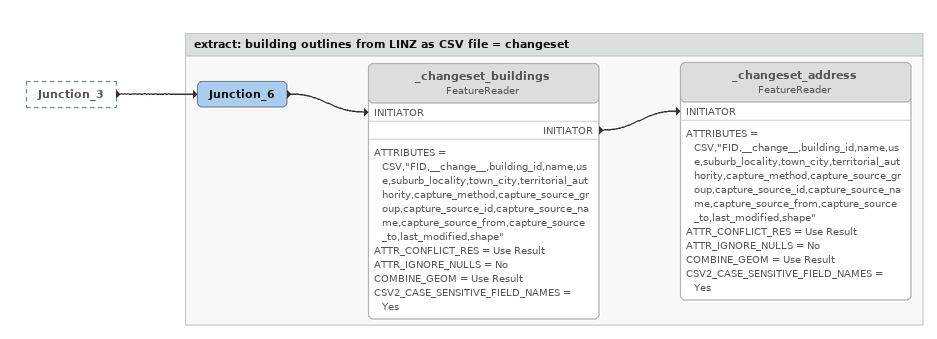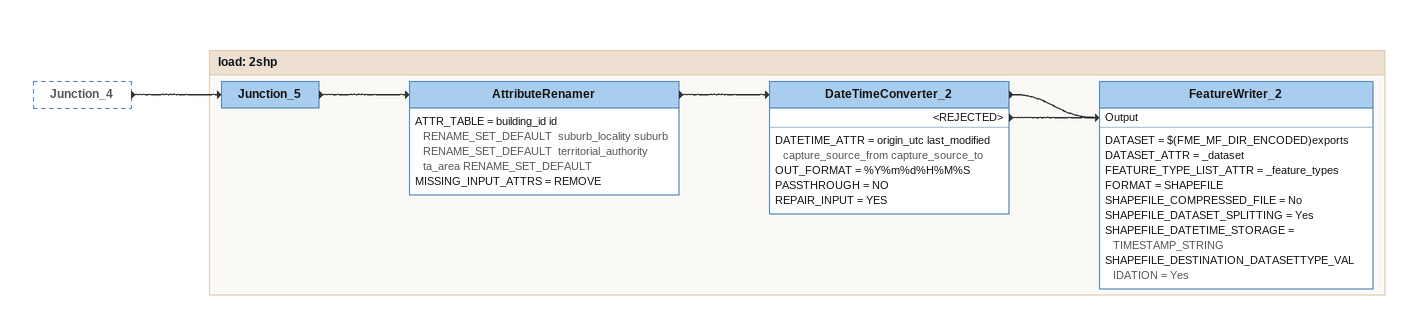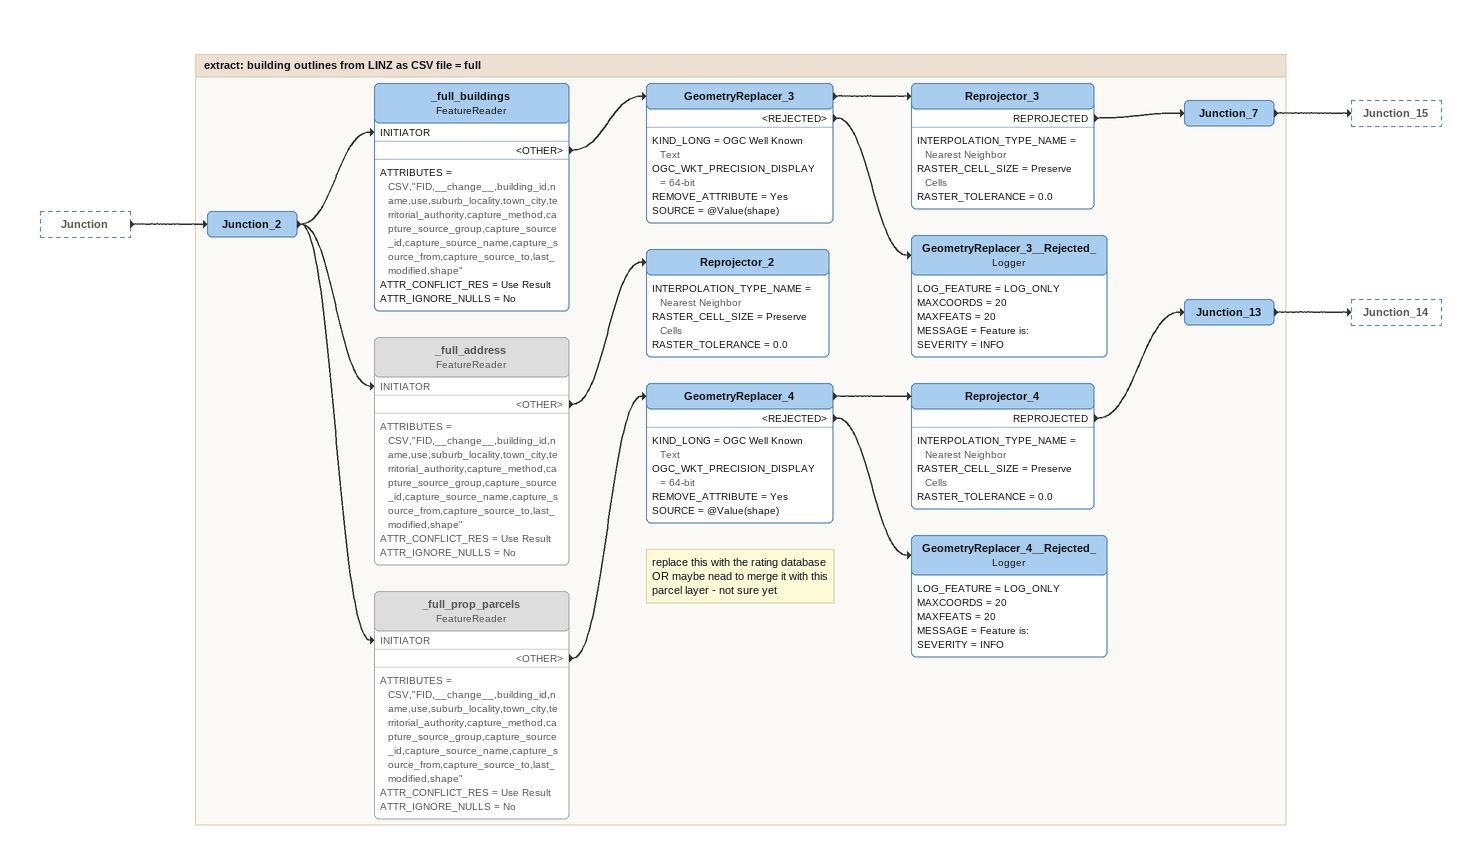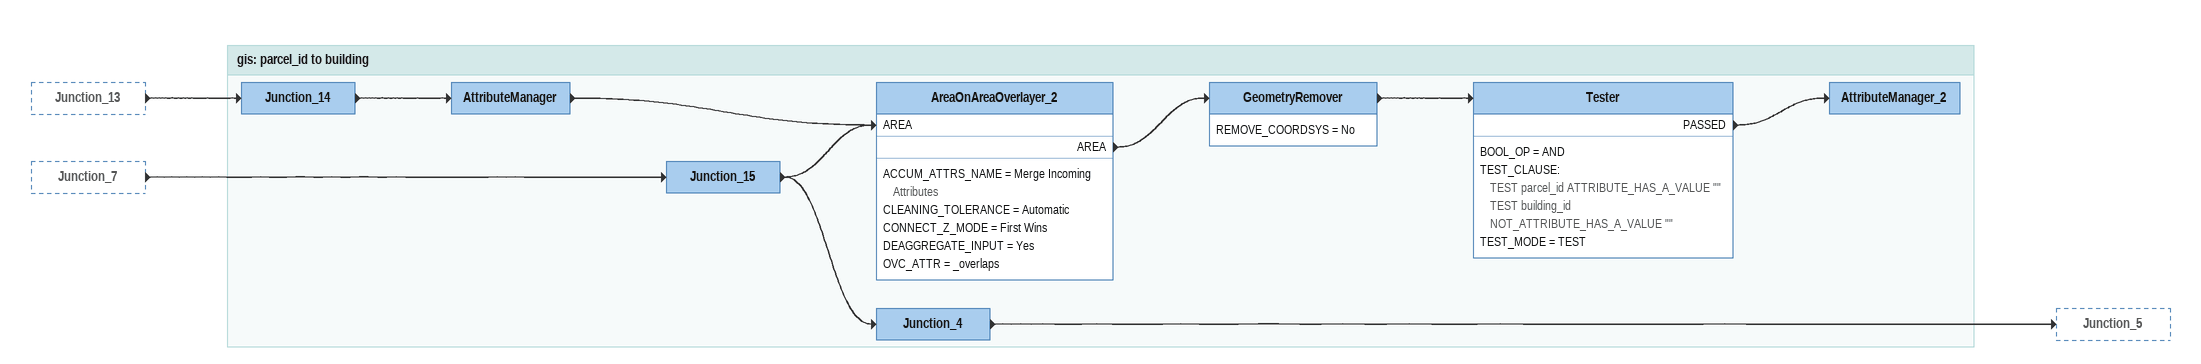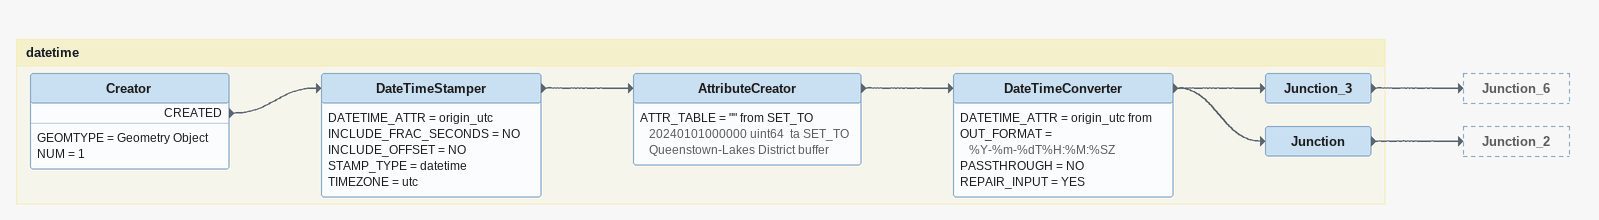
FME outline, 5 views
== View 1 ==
Junction_3 [outside]
    -> Junction_6

Bookmark: extract: building outlines from LINZ as CSV file = changeset
Junction_6
    -> _changeset_buildings [INITIATOR]
_changeset_buildings: FeatureReader [off]
    ATTRIBUTES = CSV,"FID,__change__,building_id,name,use,suburb_locality,town_city,territorial_authority,capture_method,capture_source_group,capture_source_id,capture_source_name,capture_source_from,capture_source_to,last_modified,shape"
    ATTR_CONFLICT_RES = Use Result
    ATTR_IGNORE_NULLS = No
    COMBINE_GEOM = Use Result
    CSV2_CASE_SENSITIVE_FIELD_NAMES = Yes
    INITIATOR -> _changeset_address [INITIATOR]
_changeset_address: FeatureReader [off]
    ATTRIBUTES = CSV,"FID,__change__,building_id,name,use,suburb_locality,town_city,territorial_authority,capture_method,capture_source_group,capture_source_id,capture_source_name,capture_source_from,capture_source_to,last_modified,shape"
    ATTR_CONFLICT_RES = Use Result
    ATTR_IGNORE_NULLS = No
    COMBINE_GEOM = Use Result
    CSV2_CASE_SENSITIVE_FIELD_NAMES = Yes

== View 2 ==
Junction_4 [outside]
    -> Junction_5

Bookmark: load: 2shp
Junction_5
    -> AttributeRenamer
AttributeRenamer
    ATTR_TABLE = building_id id RENAME_SET_DEFAULT  suburb_locality suburb RENAME_SET_DEFAULT  territorial_authority ta_area RENAME_SET_DEFAULT
    MISSING_INPUT_ATTRS = REMOVE
    -> DateTimeConverter_2
DateTimeConverter_2
    DATETIME_ATTR = origin_utc last_modified capture_source_from capture_source_to
    OUT_FORMAT = %Y%m%d%H%M%S
    PASSTHROUGH = NO
    REPAIR_INPUT = YES
    -> FeatureWriter_2 [Output]
    <REJECTED> -> FeatureWriter_2 [Output]
FeatureWriter_2
    DATASET = $(FME_MF_DIR_ENCODED)exports
    DATASET_ATTR = _dataset
    FEATURE_TYPE_LIST_ATTR = _feature_types
    FORMAT = SHAPEFILE
    SHAPEFILE_COMPRESSED_FILE = No
    SHAPEFILE_DATASET_SPLITTING = Yes
    SHAPEFILE_DATETIME_STORAGE = TIMESTAMP_STRING
    SHAPEFILE_DESTINATION_DATASETTYPE_VALIDATION = Yes

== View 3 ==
Junction [outside]
    -> Junction_2

Bookmark: extract: building outlines from LINZ as CSV file = full
Junction_2
    -> _full_buildings [INITIATOR]
    -> _full_address [INITIATOR]
    -> _full_prop_parcels [INITIATOR]
_full_buildings: FeatureReader
    ATTRIBUTES = CSV,"FID,__change__,building_id,name,use,suburb_locality,town_city,territorial_authority,capture_method,capture_source_group,capture_source_id,capture_source_name,capture_source_from,capture_source_to,last_modified,shape"
    ATTR_CONFLICT_RES = Use Result
    ATTR_IGNORE_NULLS = No
    <OTHER> -> GeometryReplacer_3
GeometryReplacer_3
    KIND_LONG = OGC Well Known Text
    OGC_WKT_PRECISION_DISPLAY = 64-bit
    REMOVE_ATTRIBUTE = Yes
    SOURCE = @Value(shape)
    -> Reprojector_3
    <REJECTED> -> GeometryReplacer_3__Rejected_
Reprojector_3
    INTERPOLATION_TYPE_NAME = Nearest Neighbor
    RASTER_CELL_SIZE = Preserve Cells
    RASTER_TOLERANCE = 0.0
    REPROJECTED -> Junction_7
Junction_7
    -> Junction_15
GeometryReplacer_3__Rejected_: Logger
    LOG_FEATURE = LOG_ONLY
    MAXCOORDS = 20
    MAXFEATS = 20
    MESSAGE = Feature is:
    SEVERITY = INFO
_full_address: FeatureReader [off]
    ATTRIBUTES = CSV,"FID,__change__,building_id,name,use,suburb_locality,town_city,territorial_authority,capture_method,capture_source_group,capture_source_id,capture_source_name,capture_source_from,capture_source_to,last_modified,shape"
    ATTR_CONFLICT_RES = Use Result
    ATTR_IGNORE_NULLS = No
    <OTHER> -> Reprojector_2
Reprojector_2
    INTERPOLATION_TYPE_NAME = Nearest Neighbor
    RASTER_CELL_SIZE = Preserve Cells
    RASTER_TOLERANCE = 0.0
Note: replace this with the rating database OR maybe nead to merge it with this parcel layer - not sure yet
_full_prop_parcels: FeatureReader [off]
    ATTRIBUTES = CSV,"FID,__change__,building_id,name,use,suburb_locality,town_city,territorial_authority,capture_method,capture_source_group,capture_source_id,capture_source_name,capture_source_from,capture_source_to,last_modified,shape"
    ATTR_CONFLICT_RES = Use Result
    ATTR_IGNORE_NULLS = No
    <OTHER> -> GeometryReplacer_4
GeometryReplacer_4
    KIND_LONG = OGC Well Known Text
    OGC_WKT_PRECISION_DISPLAY = 64-bit
    REMOVE_ATTRIBUTE = Yes
    SOURCE = @Value(shape)
    -> Reprojector_4
    <REJECTED> -> GeometryReplacer_4__Rejected_
Reprojector_4
    INTERPOLATION_TYPE_NAME = Nearest Neighbor
    RASTER_CELL_SIZE = Preserve Cells
    RASTER_TOLERANCE = 0.0
    REPROJECTED -> Junction_13
Junction_13
    -> Junction_14
GeometryReplacer_4__Rejected_: Logger
    LOG_FEATURE = LOG_ONLY
    MAXCOORDS = 20
    MAXFEATS = 20
    MESSAGE = Feature is:
    SEVERITY = INFO

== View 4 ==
Junction_13 [outside]
    -> Junction_14
Junction_7 [outside]
    -> Junction_15

Bookmark: gis: parcel_id to building
Junction_15
    -> AreaOnAreaOverlayer_2 [AREA]
    -> Junction_4
Junction_4
    -> Junction_5
Junction_14
    -> AttributeManager
AttributeManager
    -> AreaOnAreaOverlayer_2 [AREA]
AreaOnAreaOverlayer_2
    ACCUM_ATTRS_NAME = Merge Incoming Attributes
    CLEANING_TOLERANCE = Automatic
    CONNECT_Z_MODE = First Wins
    DEAGGREGATE_INPUT = Yes
    OVC_ATTR = _overlaps
    AREA -> GeometryRemover
GeometryRemover
    REMOVE_COORDSYS = No
    -> Tester
Tester
    BOOL_OP = AND
    TEST_CLAUSE:
      TEST parcel_id ATTRIBUTE_HAS_A_VALUE ""
      TEST building_id NOT_ATTRIBUTE_HAS_A_VALUE ""
    TEST_MODE = TEST
    PASSED -> AttributeManager_2
AttributeManager_2

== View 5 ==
Bookmark: datetime
Creator
    GEOMTYPE = Geometry Object
    NUM = 1
    CREATED -> DateTimeStamper
DateTimeStamper
    DATETIME_ATTR = origin_utc
    INCLUDE_FRAC_SECONDS = NO
    INCLUDE_OFFSET = NO
    STAMP_TYPE = datetime
    TIMEZONE = utc
    -> AttributeCreator
AttributeCreator
    ATTR_TABLE = "" from SET_TO 20240101000000 uint64  ta SET_TO Queenstown-Lakes District buffer
    -> DateTimeConverter
DateTimeConverter
    DATETIME_ATTR = origin_utc from
    OUT_FORMAT = %Y-%m-%dT%H:%M:%SZ
    PASSTHROUGH = NO
    REPAIR_INPUT = YES
    -> Junction
    -> Junction_3
Junction_3
    -> Junction_6
Junction
    -> Junction_2
